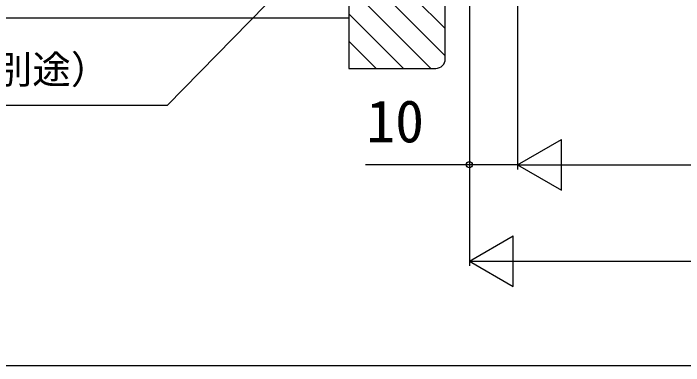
# Model space of a CAD drawing. Units: millimetres, scale not verified. Extents: x -525 to 525, y -783 to 779.
# Drawn here: x -307.1 to -168, y -782.7 to -709.6 of the extents above; entities that cross this region are included whole.
import ezdxf
from ezdxf.enums import TextEntityAlignment as Align

# ---------------------------------------------------------------- set-up
doc = ezdxf.new("R2010")
doc.units = ezdxf.units.MM
doc.header["$LTSCALE"] = 4
for name, color, linetype in [('0-6_YKK_D', 6, 'Continuous'), ('0-7_YKK_ZWAK', 7, 'Continuous'), ('0-8_YSS_K', 3, 'Continuous'), ('0-9_YSS_KE', 3, 'Continuous')]:
    doc.layers.add(name, color=color, linetype=linetype)
doc.styles.add('ＭＳ ゴシック', font='')
doc.styles.get('ＭＳ ゴシック').set_extended_font_data('MS Gothic')

msp = doc.modelspace()

# ---------------------------------------------------------------- linework, layer by layer
at = {"layer": '0-6_YKK_D'}
for p, q in [((-202.448, -592.217), (-202.448, -742.017)), ((-202.448, -592.217), (-202.448, -742.017)), ((-212.448, -598.617), (-212.448, -742.017)), ((-212.448, -598.617), (-212.448, -762.017)), ((-202.448, -741.017), (-193.355, -735.767)), ((-193.355, -746.267), (-193.355, -735.767)), ((-202.448, -741.017), (-193.355, -746.267)), ((-202.448, -741.017), (-184.262, -741.017)), ((-191.948, -741.017), (217.052, -741.017)), ((-212.448, -761.017), (-203.355, -755.767)), ((-203.355, -766.267), (-203.355, -755.767)), ((-212.448, -761.017), (-203.355, -766.267)), ((-212.448, -761.017), (-194.262, -761.017)), ((-201.948, -761.017), (227.051, -761.017))]:
    msp.add_line(p, q, dxfattribs=at)
for points in [[(-215.249, -667.521), (-217.033, -669.343), (-275.152, -728.698), (-359.618, -728.698)], [(-202.448, -741.017), (-212.448, -741.017), (-233.998, -741.017)]]:
    msp.add_lwpolyline(points, dxfattribs=at)
msp.add_circle((-212.448, -741.017), 0.637, dxfattribs=at)
at = {"layer": '0-7_YKK_ZWAK'}
msp.add_lwpolyline([(-525, -782.7), (525, -782.7), (525, 747.3)], dxfattribs=at)
at = {"layer": '0-8_YSS_K'}
for p, q in [((-217.449, -712.732), (-237.449, -692.732)), ((-217.449, -718.389), (-237.449, -698.389)), ((-220.478, -721.017), (-237.449, -704.046)), ((-226.135, -721.017), (-237.449, -709.703)), ((-349.304, -710.517), (-237.449, -710.517)), ((-231.792, -721.017), (-237.449, -715.36))]:
    msp.add_line(p, q, dxfattribs=at)
at = {"layer": '0-9_YSS_KE'}
for points in [[(-237.449, -619.017), (-237.449, -721.017), (-219.449, -721.017)], [(-217.449, -719.017), (-217.449, -619.017), (-237.449, -619.017)]]:
    msp.add_lwpolyline(points, dxfattribs=at)
msp.add_arc((-219.449, -719.017), 2, 270, 359.99998, dxfattribs=at)

# ---------------------------------------------------------------- texts
at = {"layer": '0-6_YKK_D', "style": 'ＭＳ ゴシック'}
for s, height, p in [('シーリング（別途）', 5.865, (-359.131, -725.94)), ('10', 8.798, (-233.839, -739.017))]:
    msp.add_text(s, height=height, dxfattribs=at).set_placement(p, align=Align.BOTTOM_LEFT)

doc.saveas('drawing.dxf')
